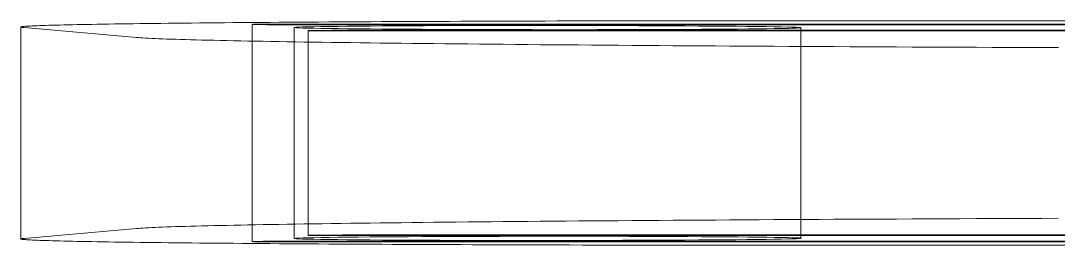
# Model space of a CAD drawing. Header units: millimetres. Extents: x 441.5 to 499.2, y 301.4 to 307.2.
# Drawn here: x 441.53 to 468.41, y 301.37 to 307.19 of the extents above; entities that cross this region are included whole.
import ezdxf

# ---------------------------------------------------------------- set-up
doc = ezdxf.new("R2010")
doc.units = ezdxf.units.MM
doc.layers.get('0').update_dxf_attribs({"true_color": 0xc2ced6})

# ---------------------------------------------------------------- blocks, each defined once
blk = doc.blocks.new('A$C53421767')
at = {"color": 0, "linetype": 'Continuous', "lineweight": 0, "extrusion": (0, 1, 0)}
for p, q in [((-31.192, -2.747), (-31.192, 2.747)), ((-28.194, 2.476), (-31.101, 2.731)), ((-25.2, -2.815), (-25.2, 2.815)), ((11.06, 2.824), (-24.153, 2.824)), ((-24.111, -2.735), (-24.111, 2.735)), ((-23.99, 2.805), (12.665, 2.805)), ((-11.307, 2.91), (-3.741, 2.91)), ((-10.981, -2.729), (-10.981, 2.729)), ((-23.75, -2.653), (-23.75, 2.653)), ((12.021, 2.661), (-22.759, 2.661)), ((-22.616, 2.644), (10.378, 2.644)), ((-28.194, -2.476), (-31.101, -2.731)), ((12.021, -2.661), (-22.759, -2.661)), ((-22.616, -2.644), (10.378, -2.644)), ((11.06, -2.824), (-24.153, -2.824)), ((-23.99, -2.805), (12.665, -2.805)), ((-11.307, -2.91), (4.408, -2.91))]:
    blk.add_line(p, q, dxfattribs=at)
at = {"color": 0, "linetype": 'Continuous', "lineweight": 0}
for points in [[(-31.192, 2.747), (-31.189, 2.749), (-31.181, 2.752), (-31.169, 2.755), (-31.151, 2.757), (-31.129, 2.76), (-31.101, 2.763), (-31.068, 2.765), (-31.03, 2.768), (-30.987, 2.77), (-30.939, 2.773), (-30.886, 2.776), (-30.828, 2.778), (-30.765, 2.781), (-30.696, 2.783), (-30.623, 2.786), (-30.544, 2.789), (-30.461, 2.791), (-30.372, 2.794), (-30.278, 2.796), (-30.18, 2.799), (-30.076, 2.801), (-29.967, 2.804), (-29.853, 2.806), (-29.734, 2.809), (-29.611, 2.811), (-29.482, 2.814), (-29.348, 2.816), (-29.21, 2.818), (-29.066, 2.821), (-28.918, 2.823), (-28.765, 2.826), (-28.607, 2.828), (-28.444, 2.83), (-28.277, 2.833), (-28.104, 2.835), (-27.928, 2.837), (-27.746, 2.839), (-27.56, 2.842), (-27.369, 2.844), (-27.174, 2.846), (-26.975, 2.848), (-26.771, 2.85), (-26.562, 2.852), (-26.35, 2.854), (-26.133, 2.856), (-25.911, 2.858), (-25.686, 2.86), (-25.456, 2.862), (-25.223, 2.864), (-24.985, 2.866), (-24.743, 2.868), (-24.498, 2.87), (-24.249, 2.871), (-23.996, 2.873), (-23.739, 2.875), (-23.478, 2.876), (-23.214, 2.878), (-22.947, 2.88), (-22.676, 2.881), (-22.401, 2.883), (-22.124, 2.884), (-21.843, 2.886), (-21.559, 2.887), (-21.271, 2.888), (-20.981, 2.89), (-20.688, 2.891), (-20.392, 2.892), (-20.094, 2.894), (-19.792, 2.895), (-19.488, 2.896), (-19.182, 2.897), (-18.873, 2.898), (-18.562, 2.899), (-18.249, 2.9), (-17.933, 2.901), (-17.615, 2.902), (-17.295, 2.903), (-16.974, 2.903), (-16.65, 2.904), (-16.325, 2.905), (-15.999, 2.906), (-15.67, 2.906), (-15.341, 2.907), (-15.01, 2.907), (-14.677, 2.908), (-14.344, 2.908), (-14.009, 2.909), (-13.674, 2.909), (-13.338, 2.909), (-13, 2.909), (-12.663, 2.91), (-12.324, 2.91), (-11.985, 2.91), (-11.646, 2.91), (-11.307, 2.91)], [(-31.101, 2.731), (-31.103, 2.731), (-31.105, 2.731), (-31.107, 2.731), (-31.109, 2.732), (-31.111, 2.732), (-31.112, 2.732), (-31.114, 2.732), (-31.116, 2.732), (-31.118, 2.732), (-31.119, 2.733), (-31.121, 2.733), (-31.123, 2.733), (-31.124, 2.733), (-31.126, 2.733), (-31.128, 2.733), (-31.129, 2.734), (-31.131, 2.734), (-31.132, 2.734), (-31.134, 2.734), (-31.135, 2.734), (-31.137, 2.734), (-31.138, 2.735), (-31.14, 2.735), (-31.141, 2.735), (-31.142, 2.735), (-31.144, 2.735), (-31.145, 2.735), (-31.147, 2.736), (-31.148, 2.736), (-31.149, 2.736), (-31.151, 2.736), (-31.152, 2.736), (-31.153, 2.736), (-31.154, 2.737), (-31.155, 2.737), (-31.157, 2.737), (-31.158, 2.737), (-31.159, 2.737), (-31.16, 2.737), (-31.161, 2.738), (-31.162, 2.738), (-31.163, 2.738), (-31.164, 2.738), (-31.165, 2.738), (-31.166, 2.738), (-31.167, 2.739), (-31.168, 2.739), (-31.169, 2.739), (-31.17, 2.739), (-31.171, 2.739), (-31.172, 2.739), (-31.173, 2.74), (-31.174, 2.74), (-31.175, 2.74), (-31.175, 2.74), (-31.176, 2.74), (-31.177, 2.74), (-31.178, 2.741), (-31.179, 2.741), (-31.179, 2.741), (-31.18, 2.741), (-31.181, 2.741), (-31.181, 2.741), (-31.182, 2.742), (-31.182, 2.742), (-31.183, 2.742), (-31.184, 2.742), (-31.184, 2.742), (-31.185, 2.742), (-31.185, 2.743), (-31.186, 2.743), (-31.186, 2.743), (-31.187, 2.743), (-31.187, 2.743), (-31.187, 2.743), (-31.188, 2.744), (-31.188, 2.744), (-31.189, 2.744), (-31.189, 2.744), (-31.189, 2.744), (-31.19, 2.744), (-31.19, 2.745), (-31.19, 2.745), (-31.19, 2.745), (-31.191, 2.745), (-31.191, 2.745), (-31.191, 2.745), (-31.191, 2.746), (-31.191, 2.746), (-31.191, 2.746), (-31.191, 2.746), (-31.191, 2.746), (-31.191, 2.746), (-31.191, 2.747), (-31.192, 2.747)], [(-23.99, 2.805), (-24.027, 2.805), (-24.064, 2.805), (-24.101, 2.805), (-24.139, 2.805), (-24.176, 2.805), (-24.213, 2.805), (-24.25, 2.805), (-24.286, 2.805), (-24.323, 2.805), (-24.359, 2.805), (-24.394, 2.805), (-24.43, 2.805), (-24.465, 2.805), (-24.5, 2.806), (-24.534, 2.806), (-24.568, 2.806), (-24.601, 2.806), (-24.633, 2.806), (-24.665, 2.806), (-24.697, 2.807), (-24.727, 2.807), (-24.757, 2.807), (-24.786, 2.807), (-24.815, 2.807), (-24.842, 2.808), (-24.869, 2.808), (-24.895, 2.808), (-24.92, 2.808), (-24.944, 2.809), (-24.967, 2.809), (-24.989, 2.809), (-25.011, 2.809), (-25.031, 2.81), (-25.05, 2.81), (-25.068, 2.81), (-25.085, 2.811), (-25.101, 2.811), (-25.115, 2.811), (-25.129, 2.811), (-25.142, 2.812), (-25.153, 2.812), (-25.163, 2.812), (-25.172, 2.813), (-25.179, 2.813), (-25.186, 2.813), (-25.191, 2.814), (-25.195, 2.814), (-25.198, 2.814), (-25.2, 2.815), (-25.2, 2.815), (-25.199, 2.815), (-25.197, 2.815), (-25.194, 2.816), (-25.189, 2.816), (-25.183, 2.816), (-25.176, 2.817), (-25.168, 2.817), (-25.159, 2.817), (-25.148, 2.818), (-25.136, 2.818), (-25.123, 2.818), (-25.109, 2.818), (-25.094, 2.819), (-25.078, 2.819), (-25.06, 2.819), (-25.041, 2.82), (-25.022, 2.82), (-25.001, 2.82), (-24.979, 2.82), (-24.957, 2.82), (-24.933, 2.821), (-24.908, 2.821), (-24.883, 2.821), (-24.856, 2.821), (-24.829, 2.822), (-24.801, 2.822), (-24.772, 2.822), (-24.742, 2.822), (-24.712, 2.822), (-24.681, 2.822), (-24.649, 2.823), (-24.616, 2.823), (-24.583, 2.823), (-24.55, 2.823), (-24.515, 2.823), (-24.481, 2.823), (-24.446, 2.823), (-24.41, 2.823), (-24.374, 2.823), (-24.338, 2.823), (-24.301, 2.823), (-24.265, 2.824), (-24.228, 2.824), (-24.19, 2.824), (-24.153, 2.824)], [(-4.307, 2.212), (-4.738, 2.214), (-5.167, 2.215), (-5.593, 2.217), (-6.017, 2.219), (-6.439, 2.221), (-6.858, 2.222), (-7.275, 2.224), (-7.689, 2.226), (-8.101, 2.228), (-8.51, 2.23), (-8.916, 2.232), (-9.32, 2.234), (-9.72, 2.236), (-10.118, 2.238), (-10.513, 2.24), (-10.906, 2.242), (-11.295, 2.244), (-11.681, 2.247), (-12.064, 2.249), (-12.444, 2.251), (-12.821, 2.253), (-13.195, 2.256), (-13.565, 2.258), (-13.932, 2.261), (-14.296, 2.263), (-14.656, 2.266), (-15.013, 2.268), (-15.366, 2.271), (-15.715, 2.273), (-16.061, 2.276), (-16.404, 2.279), (-16.742, 2.281), (-17.077, 2.284), (-17.408, 2.287), (-17.735, 2.289), (-18.059, 2.292), (-18.378, 2.295), (-18.693, 2.298), (-19.004, 2.301), (-19.311, 2.304), (-19.614, 2.307), (-19.913, 2.31), (-20.207, 2.313), (-20.497, 2.316), (-20.782, 2.319), (-21.064, 2.322), (-21.34, 2.325), (-21.612, 2.329), (-21.88, 2.332), (-22.143, 2.335), (-22.401, 2.338), (-22.654, 2.342), (-22.903, 2.345), (-23.146, 2.348), (-23.385, 2.352), (-23.619, 2.355), (-23.848, 2.358), (-24.072, 2.362), (-24.29, 2.365), (-24.504, 2.369), (-24.712, 2.372), (-24.915, 2.376), (-25.113, 2.38), (-25.306, 2.383), (-25.493, 2.387), (-25.674, 2.391), (-25.85, 2.394), (-26.021, 2.398), (-26.186, 2.402), (-26.345, 2.405), (-26.499, 2.409), (-26.647, 2.413), (-26.789, 2.417), (-26.925, 2.421), (-27.055, 2.425), (-27.18, 2.428), (-27.298, 2.432), (-27.411, 2.436), (-27.517, 2.44), (-27.617, 2.444), (-27.711, 2.448), (-27.799, 2.452), (-27.881, 2.456), (-27.956, 2.46), (-28.025, 2.464), (-28.088, 2.468), (-28.145, 2.472), (-28.194, 2.476)], [(-22.616, 2.644), (-22.651, 2.644), (-22.686, 2.644), (-22.721, 2.644), (-22.756, 2.644), (-22.791, 2.644), (-22.825, 2.644), (-22.86, 2.644), (-22.895, 2.645), (-22.929, 2.645), (-22.963, 2.645), (-22.996, 2.645), (-23.03, 2.645), (-23.063, 2.645), (-23.095, 2.645), (-23.128, 2.645), (-23.159, 2.645), (-23.19, 2.646), (-23.221, 2.646), (-23.251, 2.646), (-23.28, 2.646), (-23.309, 2.646), (-23.337, 2.646), (-23.365, 2.647), (-23.391, 2.647), (-23.417, 2.647), (-23.442, 2.647), (-23.467, 2.647), (-23.49, 2.648), (-23.513, 2.648), (-23.534, 2.648), (-23.555, 2.648), (-23.575, 2.649), (-23.594, 2.649), (-23.612, 2.649), (-23.628, 2.649), (-23.644, 2.65), (-23.659, 2.65), (-23.673, 2.65), (-23.685, 2.65), (-23.697, 2.651), (-23.707, 2.651), (-23.717, 2.651), (-23.725, 2.651), (-23.732, 2.652), (-23.738, 2.652), (-23.743, 2.652), (-23.746, 2.653), (-23.749, 2.653), (-23.75, 2.653), (-23.75, 2.653), (-23.749, 2.654), (-23.747, 2.654), (-23.744, 2.654), (-23.739, 2.654), (-23.734, 2.655), (-23.727, 2.655), (-23.719, 2.655), (-23.71, 2.656), (-23.7, 2.656), (-23.689, 2.656), (-23.676, 2.656), (-23.663, 2.657), (-23.648, 2.657), (-23.633, 2.657), (-23.616, 2.657), (-23.598, 2.658), (-23.58, 2.658), (-23.56, 2.658), (-23.54, 2.658), (-23.518, 2.658), (-23.496, 2.659), (-23.472, 2.659), (-23.448, 2.659), (-23.423, 2.659), (-23.397, 2.659), (-23.371, 2.66), (-23.343, 2.66), (-23.315, 2.66), (-23.286, 2.66), (-23.257, 2.66), (-23.227, 2.66), (-23.196, 2.66), (-23.165, 2.66), (-23.133, 2.661), (-23.101, 2.661), (-23.068, 2.661), (-23.035, 2.661), (-23.002, 2.661), (-22.968, 2.661), (-22.934, 2.661), (-22.899, 2.661), (-22.864, 2.661), (-22.83, 2.661), (-22.795, 2.661), (-22.759, 2.661)], [(-4.307, -2.212), (-4.738, -2.214), (-5.167, -2.215), (-5.593, -2.217), (-6.017, -2.219), (-6.439, -2.221), (-6.858, -2.222), (-7.275, -2.224), (-7.689, -2.226), (-8.101, -2.228), (-8.51, -2.23), (-8.916, -2.232), (-9.32, -2.234), (-9.72, -2.236), (-10.118, -2.238), (-10.513, -2.24), (-10.906, -2.242), (-11.295, -2.244), (-11.681, -2.247), (-12.064, -2.249), (-12.444, -2.251), (-12.821, -2.254), (-13.195, -2.256), (-13.565, -2.258), (-13.932, -2.261), (-14.296, -2.263), (-14.656, -2.266), (-15.013, -2.268), (-15.366, -2.271), (-15.715, -2.273), (-16.061, -2.276), (-16.404, -2.279), (-16.742, -2.281), (-17.077, -2.284), (-17.408, -2.287), (-17.735, -2.289), (-18.059, -2.292), (-18.378, -2.295), (-18.693, -2.298), (-19.004, -2.301), (-19.311, -2.304), (-19.614, -2.307), (-19.913, -2.31), (-20.207, -2.313), (-20.497, -2.316), (-20.782, -2.319), (-21.064, -2.322), (-21.34, -2.325), (-21.612, -2.329), (-21.88, -2.332), (-22.143, -2.335), (-22.401, -2.338), (-22.654, -2.342), (-22.903, -2.345), (-23.146, -2.348), (-23.385, -2.352), (-23.619, -2.355), (-23.848, -2.358), (-24.072, -2.362), (-24.29, -2.365), (-24.504, -2.369), (-24.712, -2.372), (-24.915, -2.376), (-25.113, -2.38), (-25.306, -2.383), (-25.493, -2.387), (-25.674, -2.391), (-25.85, -2.394), (-26.021, -2.398), (-26.186, -2.402), (-26.345, -2.405), (-26.499, -2.409), (-26.647, -2.413), (-26.789, -2.417), (-26.925, -2.421), (-27.055, -2.425), (-27.18, -2.428), (-27.298, -2.432), (-27.411, -2.436), (-27.517, -2.44), (-27.617, -2.444), (-27.711, -2.448), (-27.799, -2.452), (-27.881, -2.456), (-27.956, -2.46), (-28.025, -2.464), (-28.088, -2.468), (-28.145, -2.472), (-28.194, -2.476)], [(-22.616, -2.644), (-22.651, -2.644), (-22.686, -2.644), (-22.721, -2.644), (-22.756, -2.644), (-22.791, -2.644), (-22.825, -2.644), (-22.86, -2.644), (-22.895, -2.645), (-22.929, -2.645), (-22.963, -2.645), (-22.996, -2.645), (-23.03, -2.645), (-23.063, -2.645), (-23.095, -2.645), (-23.128, -2.645), (-23.159, -2.645), (-23.19, -2.646), (-23.221, -2.646), (-23.251, -2.646), (-23.28, -2.646), (-23.309, -2.646), (-23.337, -2.646), (-23.365, -2.647), (-23.391, -2.647), (-23.417, -2.647), (-23.442, -2.647), (-23.467, -2.647), (-23.49, -2.648), (-23.513, -2.648), (-23.534, -2.648), (-23.555, -2.648), (-23.575, -2.649), (-23.594, -2.649), (-23.612, -2.649), (-23.628, -2.649), (-23.644, -2.65), (-23.659, -2.65), (-23.673, -2.65), (-23.685, -2.65), (-23.697, -2.651), (-23.707, -2.651), (-23.717, -2.651), (-23.725, -2.651), (-23.732, -2.652), (-23.738, -2.652), (-23.743, -2.652), (-23.746, -2.653), (-23.749, -2.653), (-23.75, -2.653), (-23.75, -2.653), (-23.749, -2.654), (-23.747, -2.654), (-23.744, -2.654), (-23.739, -2.654), (-23.734, -2.655), (-23.727, -2.655), (-23.719, -2.655), (-23.71, -2.656), (-23.7, -2.656), (-23.689, -2.656), (-23.676, -2.656), (-23.663, -2.657), (-23.648, -2.657), (-23.633, -2.657), (-23.616, -2.657), (-23.598, -2.658), (-23.58, -2.658), (-23.56, -2.658), (-23.54, -2.658), (-23.518, -2.658), (-23.496, -2.659), (-23.472, -2.659), (-23.448, -2.659), (-23.423, -2.659), (-23.397, -2.659), (-23.371, -2.66), (-23.343, -2.66), (-23.315, -2.66), (-23.286, -2.66), (-23.257, -2.66), (-23.227, -2.66), (-23.196, -2.66), (-23.165, -2.66), (-23.133, -2.661), (-23.101, -2.661), (-23.068, -2.661), (-23.035, -2.661), (-23.002, -2.661), (-22.968, -2.661), (-22.934, -2.661), (-22.899, -2.661), (-22.864, -2.661), (-22.83, -2.661), (-22.795, -2.661), (-22.759, -2.661)], [(-31.101, -2.731), (-31.103, -2.731), (-31.105, -2.731), (-31.107, -2.731), (-31.109, -2.732), (-31.111, -2.732), (-31.112, -2.732), (-31.114, -2.732), (-31.116, -2.732), (-31.118, -2.732), (-31.119, -2.733), (-31.121, -2.733), (-31.123, -2.733), (-31.124, -2.733), (-31.126, -2.733), (-31.128, -2.733), (-31.129, -2.734), (-31.131, -2.734), (-31.132, -2.734), (-31.134, -2.734), (-31.135, -2.734), (-31.137, -2.734), (-31.138, -2.735), (-31.14, -2.735), (-31.141, -2.735), (-31.142, -2.735), (-31.144, -2.735), (-31.145, -2.735), (-31.147, -2.736), (-31.148, -2.736), (-31.149, -2.736), (-31.151, -2.736), (-31.152, -2.736), (-31.153, -2.736), (-31.154, -2.737), (-31.155, -2.737), (-31.157, -2.737), (-31.158, -2.737), (-31.159, -2.737), (-31.16, -2.737), (-31.161, -2.738), (-31.162, -2.738), (-31.163, -2.738), (-31.164, -2.738), (-31.165, -2.738), (-31.166, -2.738), (-31.167, -2.739), (-31.168, -2.739), (-31.169, -2.739), (-31.17, -2.739), (-31.171, -2.739), (-31.172, -2.739), (-31.173, -2.74), (-31.174, -2.74), (-31.175, -2.74), (-31.175, -2.74), (-31.176, -2.74), (-31.177, -2.74), (-31.178, -2.741), (-31.179, -2.741), (-31.179, -2.741), (-31.18, -2.741), (-31.181, -2.741), (-31.181, -2.741), (-31.182, -2.742), (-31.182, -2.742), (-31.183, -2.742), (-31.184, -2.742), (-31.184, -2.742), (-31.185, -2.742), (-31.185, -2.743), (-31.186, -2.743), (-31.186, -2.743), (-31.187, -2.743), (-31.187, -2.743), (-31.187, -2.743), (-31.188, -2.744), (-31.188, -2.744), (-31.189, -2.744), (-31.189, -2.744), (-31.189, -2.744), (-31.19, -2.744), (-31.19, -2.745), (-31.19, -2.745), (-31.19, -2.745), (-31.191, -2.745), (-31.191, -2.745), (-31.191, -2.745), (-31.191, -2.746), (-31.191, -2.746), (-31.191, -2.746), (-31.191, -2.746), (-31.191, -2.746), (-31.191, -2.746), (-31.191, -2.747), (-31.192, -2.747)], [(-31.192, -2.747), (-31.189, -2.749), (-31.181, -2.752), (-31.169, -2.755), (-31.151, -2.757), (-31.129, -2.76), (-31.101, -2.763), (-31.068, -2.765), (-31.03, -2.768), (-30.987, -2.77), (-30.939, -2.773), (-30.886, -2.776), (-30.828, -2.778), (-30.765, -2.781), (-30.696, -2.783), (-30.623, -2.786), (-30.544, -2.789), (-30.461, -2.791), (-30.372, -2.794), (-30.278, -2.796), (-30.18, -2.799), (-30.076, -2.801), (-29.967, -2.804), (-29.853, -2.806), (-29.734, -2.809), (-29.611, -2.811), (-29.482, -2.814), (-29.348, -2.816), (-29.21, -2.818), (-29.066, -2.821), (-28.918, -2.823), (-28.765, -2.826), (-28.607, -2.828), (-28.444, -2.83), (-28.277, -2.833), (-28.104, -2.835), (-27.928, -2.837), (-27.746, -2.839), (-27.56, -2.842), (-27.369, -2.844), (-27.174, -2.846), (-26.975, -2.848), (-26.771, -2.85), (-26.562, -2.852), (-26.35, -2.854), (-26.133, -2.856), (-25.911, -2.858), (-25.686, -2.86), (-25.456, -2.862), (-25.223, -2.864), (-24.985, -2.866), (-24.743, -2.868), (-24.498, -2.87), (-24.249, -2.871), (-23.996, -2.873), (-23.739, -2.875), (-23.478, -2.876), (-23.214, -2.878), (-22.947, -2.88), (-22.676, -2.881), (-22.401, -2.883), (-22.124, -2.884), (-21.843, -2.886), (-21.559, -2.887), (-21.271, -2.888), (-20.981, -2.89), (-20.688, -2.891), (-20.392, -2.892), (-20.094, -2.894), (-19.792, -2.895), (-19.488, -2.896), (-19.182, -2.897), (-18.873, -2.898), (-18.562, -2.899), (-18.249, -2.9), (-17.933, -2.901), (-17.615, -2.902), (-17.295, -2.903), (-16.974, -2.903), (-16.65, -2.904), (-16.325, -2.905), (-15.999, -2.906), (-15.67, -2.906), (-15.341, -2.907), (-15.01, -2.907), (-14.677, -2.908), (-14.344, -2.908), (-14.009, -2.909), (-13.674, -2.909), (-13.338, -2.909), (-13, -2.909), (-12.663, -2.91), (-12.324, -2.91), (-11.985, -2.91), (-11.646, -2.91), (-11.307, -2.91)], [(-23.99, -2.805), (-24.027, -2.805), (-24.064, -2.805), (-24.101, -2.805), (-24.139, -2.805), (-24.176, -2.805), (-24.213, -2.805), (-24.25, -2.805), (-24.286, -2.805), (-24.323, -2.805), (-24.359, -2.805), (-24.394, -2.805), (-24.43, -2.805), (-24.465, -2.805), (-24.5, -2.806), (-24.534, -2.806), (-24.568, -2.806), (-24.601, -2.806), (-24.633, -2.806), (-24.665, -2.806), (-24.697, -2.807), (-24.727, -2.807), (-24.757, -2.807), (-24.786, -2.807), (-24.815, -2.807), (-24.842, -2.808), (-24.869, -2.808), (-24.895, -2.808), (-24.92, -2.808), (-24.944, -2.809), (-24.967, -2.809), (-24.989, -2.809), (-25.011, -2.809), (-25.031, -2.81), (-25.05, -2.81), (-25.068, -2.81), (-25.085, -2.811), (-25.101, -2.811), (-25.115, -2.811), (-25.129, -2.811), (-25.142, -2.812), (-25.153, -2.812), (-25.163, -2.812), (-25.172, -2.813), (-25.179, -2.813), (-25.186, -2.813), (-25.191, -2.814), (-25.195, -2.814), (-25.198, -2.814), (-25.2, -2.815), (-25.2, -2.815), (-25.199, -2.815), (-25.197, -2.815), (-25.194, -2.816), (-25.189, -2.816), (-25.183, -2.816), (-25.176, -2.817), (-25.168, -2.817), (-25.159, -2.817), (-25.148, -2.818), (-25.136, -2.818), (-25.123, -2.818), (-25.109, -2.818), (-25.094, -2.819), (-25.078, -2.819), (-25.06, -2.819), (-25.041, -2.82), (-25.022, -2.82), (-25.001, -2.82), (-24.979, -2.82), (-24.957, -2.821), (-24.933, -2.821), (-24.908, -2.821), (-24.883, -2.821), (-24.856, -2.821), (-24.829, -2.822), (-24.801, -2.822), (-24.772, -2.822), (-24.742, -2.822), (-24.712, -2.822), (-24.681, -2.822), (-24.649, -2.823), (-24.616, -2.823), (-24.583, -2.823), (-24.55, -2.823), (-24.515, -2.823), (-24.481, -2.823), (-24.446, -2.823), (-24.41, -2.823), (-24.374, -2.823), (-24.338, -2.823), (-24.301, -2.824), (-24.265, -2.824), (-24.228, -2.824), (-24.19, -2.824), (-24.153, -2.824)]]:
    blk.add_lwpolyline(points, dxfattribs=at)
for points in [[(-24.094, 2.731), (-24.111, 2.735), (-24.099, 2.738), (-24.058, 2.742), (-23.989, 2.745), (-23.891, 2.749), (-23.765, 2.752), (-23.611, 2.755), (-23.43, 2.758), (-23.223, 2.761), (-22.989, 2.764), (-22.732, 2.767), (-22.45, 2.77), (-22.147, 2.772), (-21.822, 2.775), (-21.478, 2.777), (-21.116, 2.779), (-20.737, 2.78), (-20.344, 2.782), (-19.938, 2.783), (-19.521, 2.784), (-19.094, 2.785), (-18.661, 2.785), (-18.222, 2.786), (-17.781, 2.786), (-17.338, 2.786), (-16.896, 2.785), (-16.458, 2.785), (-16.024, 2.784), (-15.598, 2.782), (-15.18, 2.781), (-14.773, 2.78), (-14.38, 2.778), (-14, 2.776), (-13.638, 2.773), (-13.293, 2.771), (-12.967, 2.769), (-12.662, 2.766), (-12.38, 2.763), (-12.121, 2.76), (-11.886, 2.757), (-11.677, 2.754), (-11.494, 2.75), (-11.339, 2.747), (-11.21, 2.743), (-11.11, 2.74), (-11.039, 2.736), (-10.996, 2.733), (-10.981, 2.729), (-10.996, 2.726), (-11.039, 2.722), (-11.11, 2.719), (-11.208, 2.715), (-11.334, 2.712), (-11.487, 2.709), (-11.666, 2.706), (-11.869, 2.703), (-12.097, 2.7), (-12.347, 2.697), (-12.62, 2.694), (-12.913, 2.692), (-13.226, 2.69), (-13.557, 2.688), (-13.904, 2.686), (-14.266, 2.684), (-14.643, 2.683), (-15.031, 2.681), (-15.429, 2.68), (-15.837, 2.679), (-16.251, 2.679), (-16.671, 2.678), (-17.095, 2.678), (-17.52, 2.678), (-17.945, 2.679), (-18.369, 2.679), (-18.79, 2.68), (-19.205, 2.681), (-19.614, 2.682), (-20.014, 2.683), (-20.404, 2.685), (-20.782, 2.687), (-21.146, 2.689), (-21.496, 2.691), (-21.829, 2.693), (-22.144, 2.696), (-22.44, 2.698), (-22.716, 2.701), (-22.969, 2.704), (-23.2, 2.707), (-23.406, 2.71), (-23.588, 2.714), (-23.743, 2.717), (-23.872, 2.72), (-23.974, 2.724), (-24.048, 2.727)], [(-24.094, -2.731), (-24.111, -2.735), (-24.099, -2.738), (-24.058, -2.742), (-23.989, -2.745), (-23.891, -2.749), (-23.765, -2.752), (-23.611, -2.755), (-23.43, -2.758), (-23.223, -2.761), (-22.989, -2.764), (-22.732, -2.767), (-22.45, -2.77), (-22.147, -2.772), (-21.822, -2.775), (-21.478, -2.777), (-21.116, -2.779), (-20.737, -2.78), (-20.344, -2.782), (-19.938, -2.783), (-19.521, -2.784), (-19.094, -2.785), (-18.661, -2.785), (-18.222, -2.786), (-17.781, -2.786), (-17.338, -2.786), (-16.896, -2.785), (-16.458, -2.785), (-16.024, -2.784), (-15.598, -2.782), (-15.18, -2.781), (-14.773, -2.78), (-14.38, -2.778), (-14, -2.776), (-13.638, -2.773), (-13.293, -2.771), (-12.967, -2.769), (-12.662, -2.766), (-12.38, -2.763), (-12.121, -2.76), (-11.886, -2.757), (-11.677, -2.754), (-11.494, -2.75), (-11.339, -2.747), (-11.21, -2.743), (-11.11, -2.74), (-11.039, -2.736), (-10.996, -2.733), (-10.981, -2.729), (-10.996, -2.726), (-11.039, -2.722), (-11.11, -2.719), (-11.208, -2.715), (-11.334, -2.712), (-11.487, -2.709), (-11.666, -2.706), (-11.869, -2.703), (-12.097, -2.7), (-12.347, -2.697), (-12.62, -2.694), (-12.913, -2.692), (-13.226, -2.69), (-13.557, -2.688), (-13.904, -2.686), (-14.266, -2.684), (-14.643, -2.683), (-15.031, -2.681), (-15.429, -2.68), (-15.837, -2.679), (-16.251, -2.679), (-16.671, -2.678), (-17.095, -2.678), (-17.52, -2.678), (-17.945, -2.679), (-18.369, -2.679), (-18.79, -2.68), (-19.205, -2.681), (-19.614, -2.682), (-20.014, -2.683), (-20.404, -2.685), (-20.782, -2.687), (-21.146, -2.689), (-21.496, -2.691), (-21.829, -2.693), (-22.144, -2.696), (-22.44, -2.698), (-22.716, -2.701), (-22.969, -2.704), (-23.2, -2.707), (-23.406, -2.71), (-23.588, -2.714), (-23.743, -2.717), (-23.872, -2.72), (-23.974, -2.724), (-24.048, -2.727)]]:
    blk.add_lwpolyline(points, close=True, dxfattribs=at)

msp = doc.modelspace()

# ---------------------------------------------------------------- block references
msp.add_blockref('A$C53421767', (472.726, 304.282))

doc.saveas('drawing.dxf')
